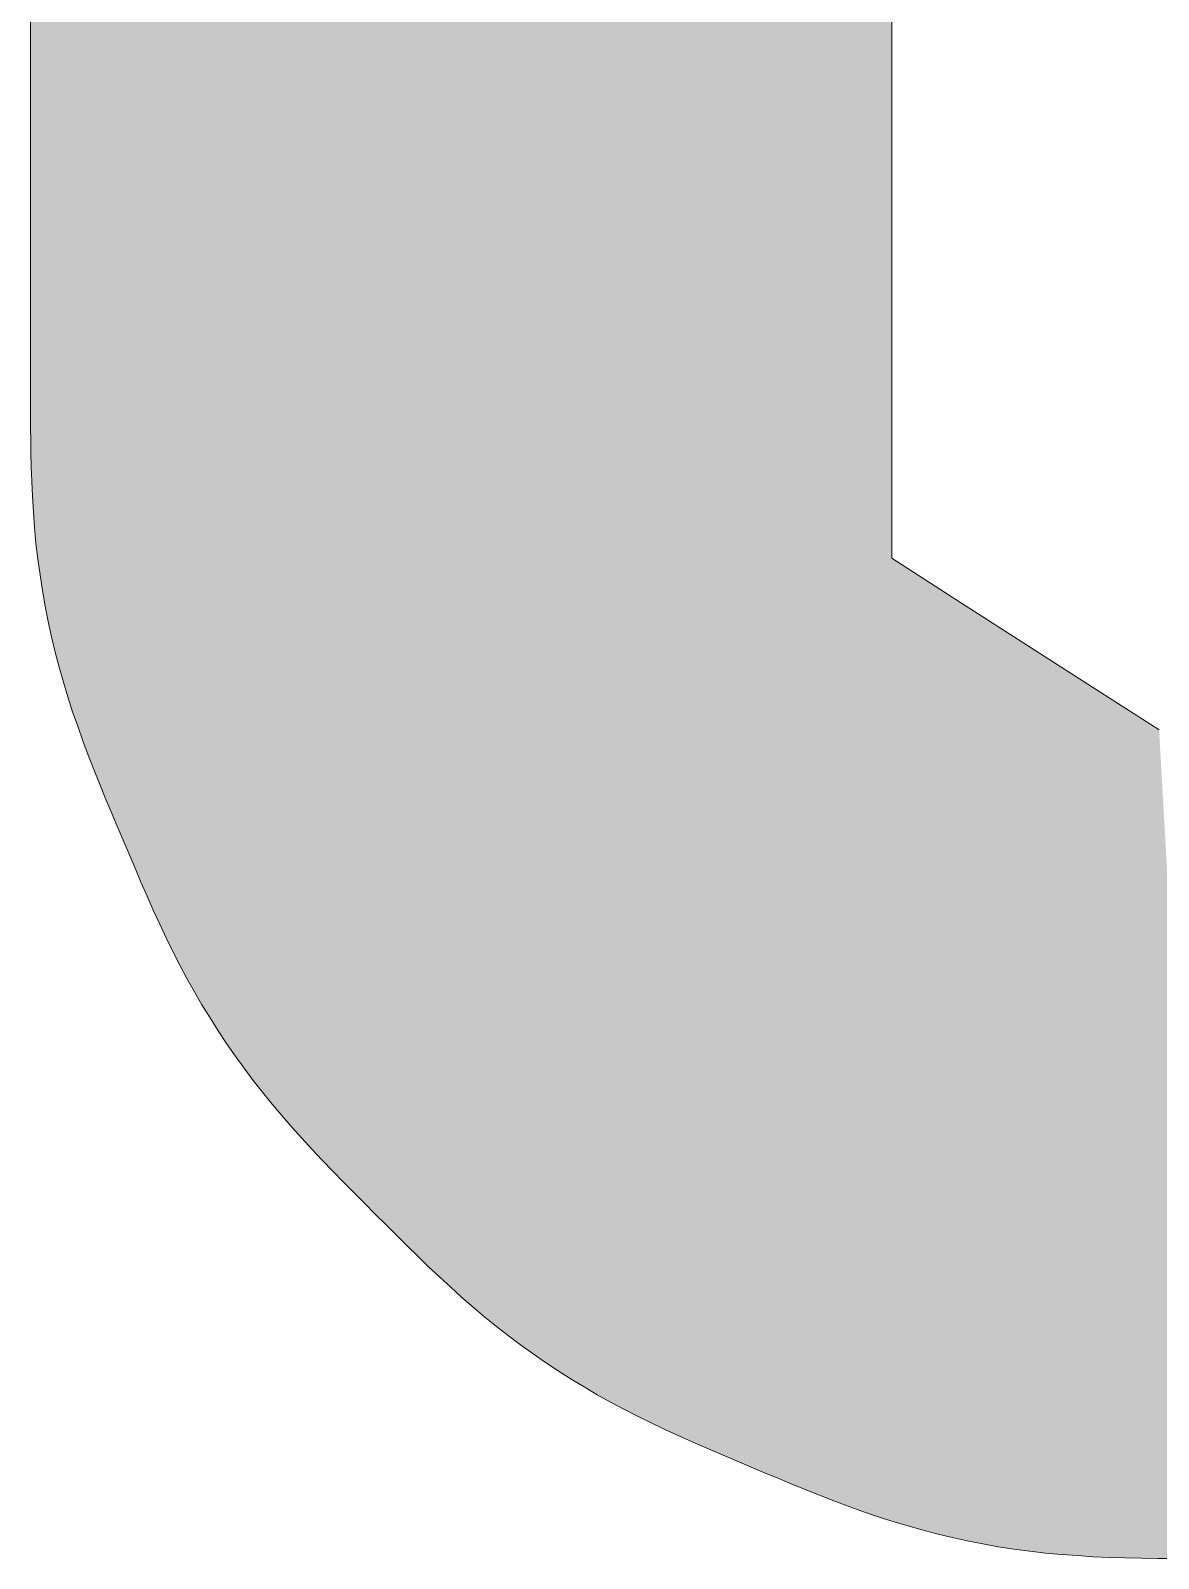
# Model space of a CAD drawing. Units: millimetres at full size, sheet at 1:100. Extents: x -138278 to 134990, y -16593 to 30671.
# Drawn here: x 60857 to 61500, y 21739 to 22611 of the extents above; entities that cross this region are included whole.
import ezdxf

# ---------------------------------------------------------------- set-up
doc = ezdxf.new("R2010")
doc.units = ezdxf.units.MM
doc.header["$LTSCALE"] = 100
doc.layers.add('F-0_枠', color=134, linetype='Continuous', lineweight=18)
doc.layers.add('F-8_補助線', color=15, linetype='Continuous')

msp = doc.modelspace()

# ---------------------------------------------------------------- linework, layer by layer
at = {"layer": 'F-0_枠'}
for p, q in [((61348, 23049.3), (61348, 22309.8)), ((61348, 23049.3), (61348, 22309.8)), ((61274.5, 21788.6), (61266.5, 21792)), ((61274.5, 21788.6), (61266.5, 21792))]:
    msp.add_line(p, q, dxfattribs=at)
for points in [[(60862.1, 22300.3), (60860.9, 22309.3), (60859.8, 22318.3), (60859, 22327.4), (60858.3, 22336.4), (60857.8, 22345.2), (60857.4, 22353.8), (60857.1, 22362.1), (60856.9, 22369.9), (60856.8, 22377.2), (60856.7, 22383.8), (60856.7, 22389.7), (60856.7, 22394.8), (60856.7, 23019.3), (60856.7, 23026.4), (60856.7, 23032.2), (60856.7, 23036.7), (60856.7, 23040), (60856.7, 23042.4), (60856.7, 23044), (60856.7, 23045)], [(60862.1, 22300.3), (60860.9, 22309.3), (60859.8, 22318.3), (60859, 22327.4), (60858.3, 22336.4), (60857.8, 22345.2), (60857.4, 22353.8), (60857.1, 22362.1), (60856.9, 22369.9), (60856.8, 22377.2), (60856.7, 22383.8), (60856.7, 22389.7), (60856.7, 22394.8), (60856.7, 23019.3), (60856.7, 23026.4), (60856.7, 23032.2), (60856.7, 23036.7), (60856.7, 23040), (60856.7, 23042.4), (60856.7, 23044), (60856.7, 23045)], [(61348, 22309.8), (61387.8, 22284.3), (61467.3, 22233.2), (61500.5, 22211.9)], [(61348, 22309.8), (61387.8, 22284.3), (61467.3, 22233.2), (61500.5, 22211.9)], [(61000, 21991.9), (60994.5, 21998.5), (60989, 22005.2), (60983.7, 22012), (60978.5, 22018.9), (60973.5, 22026), (60968.5, 22033.1), (60963.7, 22040.3), (60959.1, 22047.7), (60954.5, 22055.1), (60950.2, 22062.6), (60945.9, 22070.2), (60941.9, 22077.8), (60937.9, 22085.6), (60934.1, 22093.4), (60930.4, 22101.2), (60926.7, 22109.1), (60923.2, 22117.1), (60919.7, 22125.1), (60916.3, 22133.1), (60912.9, 22141.1), (60909.5, 22149.1), (60906.1, 22157.1), (60902.7, 22165.2), (60899.3, 22173.2), (60896, 22181.3), (60892.8, 22189.4), (60889.6, 22197.5), (60886.6, 22205.7), (60883.6, 22214), (60880.7, 22222.3), (60878, 22230.7), (60875.5, 22239.2), (60873.1, 22247.7), (60870.8, 22256.3), (60868.7, 22265), (60866.8, 22273.7), (60865.1, 22282.6), (60863.5, 22291.4), (60862.1, 22300.3)], [(61000, 21991.9), (60994.5, 21998.5), (60989, 22005.2), (60983.7, 22012), (60978.5, 22018.9), (60973.5, 22026), (60968.5, 22033.1), (60963.7, 22040.3), (60959.1, 22047.7), (60954.5, 22055.1), (60950.2, 22062.6), (60945.9, 22070.2), (60941.9, 22077.8), (60937.9, 22085.6), (60934.1, 22093.4), (60930.4, 22101.2), (60926.7, 22109.1), (60923.2, 22117.1), (60919.7, 22125.1), (60916.3, 22133.1), (60912.9, 22141.1), (60909.5, 22149.1), (60906.1, 22157.1), (60902.7, 22165.2), (60899.3, 22173.2), (60896, 22181.3), (60892.8, 22189.4), (60889.6, 22197.5), (60886.6, 22205.7), (60883.6, 22214), (60880.7, 22222.3), (60878, 22230.7), (60875.5, 22239.2), (60873.1, 22247.7), (60870.8, 22256.3), (60868.7, 22265), (60866.8, 22273.7), (60865.1, 22282.6), (60863.5, 22291.4), (60862.1, 22300.3)], [(61266.5, 21792), (61258.5, 21795.4), (61250.5, 21798.8), (61242.5, 21802.2), (61234.5, 21805.7), (61226.5, 21809.3), (61218.6, 21812.9), (61210.8, 21816.6), (61203, 21820.5), (61195.2, 21824.4), (61187.6, 21828.5), (61180, 21832.7), (61172.5, 21837.1), (61165.1, 21841.6), (61157.7, 21846.3), (61150.5, 21851.1), (61143.4, 21856), (61136.3, 21861.1), (61129.4, 21866.3), (61122.6, 21871.6), (61115.9, 21877), (61109.3, 21882.6), (61102.8, 21888.2), (61096.4, 21894), (61090.1, 21899.8), (61083.8, 21905.7), (61077.7, 21911.7), (61071.5, 21917.7), (61065.4, 21923.7), (61059.3, 21929.7), (61053.2, 21935.8), (61047.2, 21941.9), (61041.1, 21948), (61035.1, 21954.1), (61029.1, 21960.2), (61023.1, 21966.4), (61017.2, 21972.7), (61011.4, 21979), (61005.7, 21985.4), (61000, 21991.9)], [(61266.5, 21792), (61258.5, 21795.4), (61250.5, 21798.8), (61242.5, 21802.2), (61234.5, 21805.7), (61226.5, 21809.3), (61218.6, 21812.9), (61210.8, 21816.6), (61203, 21820.5), (61195.2, 21824.4), (61187.6, 21828.5), (61180, 21832.7), (61172.5, 21837.1), (61165.1, 21841.6), (61157.7, 21846.3), (61150.5, 21851.1), (61143.4, 21856), (61136.3, 21861.1), (61129.4, 21866.3), (61122.6, 21871.6), (61115.9, 21877), (61109.3, 21882.6), (61102.8, 21888.2), (61096.4, 21894), (61090.1, 21899.8), (61083.8, 21905.7), (61077.7, 21911.7), (61071.5, 21917.7), (61065.4, 21923.7), (61059.3, 21929.7), (61053.2, 21935.8), (61047.2, 21941.9), (61041.1, 21948), (61035.1, 21954.1), (61029.1, 21960.2), (61023.1, 21966.4), (61017.2, 21972.7), (61011.4, 21979), (61005.7, 21985.4), (61000, 21991.9)], [(61509.1, 21739.3), (61499.8, 21739.3), (61490.6, 21739.4), (61481.4, 21739.6), (61472.2, 21739.9), (61463, 21740.3), (61453.9, 21740.9), (61444.8, 21741.5), (61435.7, 21742.4), (61426.7, 21743.4), (61417.7, 21744.6), (61408.8, 21746), (61399.9, 21747.6), (61391.1, 21749.3), (61382.4, 21751.3), (61373.7, 21753.3), (61365.1, 21755.6), (61356.6, 21758), (61348.1, 21760.6), (61339.7, 21763.3), (61331.4, 21766.1), (61323.1, 21769.1), (61314.9, 21772.2), (61306.8, 21775.3), (61298.7, 21778.6), (61290.6, 21781.9), (61282.6, 21785.2), (61274.5, 21788.6)], [(61509.1, 21739.3), (61499.8, 21739.3), (61490.6, 21739.4), (61481.4, 21739.6), (61472.2, 21739.9), (61463, 21740.3), (61453.9, 21740.9), (61444.8, 21741.5), (61435.7, 21742.4), (61426.7, 21743.4), (61417.7, 21744.6), (61408.8, 21746), (61399.9, 21747.6), (61391.1, 21749.3), (61382.4, 21751.3), (61373.7, 21753.3), (61365.1, 21755.6), (61356.6, 21758), (61348.1, 21760.6), (61339.7, 21763.3), (61331.4, 21766.1), (61323.1, 21769.1), (61314.9, 21772.2), (61306.8, 21775.3), (61298.7, 21778.6), (61290.6, 21781.9), (61282.6, 21785.2), (61274.5, 21788.6)]]:
    msp.add_lwpolyline(points, dxfattribs=at)
at = {"layer": 'F-8_補助線'}
for points in [[(60856.8, 23046.5), (60856.7, 23045.5), (60856.8, 22377.2)], [(60857, 23046), (60856.8, 23046.5), (60856.8, 22377.2)], [(60856.8, 22377.2), (60857.1, 23045.7), (60857, 23046)], [(60856.8, 22377.2), (60857.4, 23044.8), (60857.1, 23045.7)], [(60856.8, 22377.2), (60857.5, 23044.6), (60857.4, 23044.8)], [(60856.8, 22377.2), (60857.6, 23044.4), (60857.5, 23044.6)], [(60856.8, 22377.2), (60857.7, 23044.1), (60857.6, 23044.4)], [(60856.8, 22377.2), (60857.8, 23043.9), (60857.7, 23044.1)], [(60856.8, 22377.2), (60857.9, 23043.7), (60857.8, 23043.9)], [(61348, 22309.9), (61346.8, 23043.9), (61346.7, 23043.7)], [(61348, 22309.9), (61346.9, 23044.1), (61346.8, 23043.9)], [(61348, 22309.9), (61347, 23044.3), (61346.9, 23044.1)], [(61348, 22309.9), (61347.1, 23044.5), (61347, 23044.4)], [(61348, 22309.9), (61347, 23044.4), (61347, 23044.3)], [(61348, 22309.9), (61347.2, 23044.8), (61347.1, 23044.6)], [(61348, 22309.9), (61347.1, 23044.6), (61347.1, 23044.5)], [(61348, 22309.9), (61347.3, 23045.1), (61347.2, 23044.8)], [(61348, 22309.9), (61347.4, 23045.3), (61347.3, 23045.2)], [(61348, 22309.9), (61347.3, 23045.2), (61347.3, 23045.1)], [(61348, 22309.9), (61347.5, 23045.7), (61347.4, 23045.4)], [(61348, 22309.9), (61347.4, 23045.4), (61347.4, 23045.3)], [(61348, 22309.9), (61347.6, 23046.1), (61347.5, 23045.9)], [(61348, 22309.9), (61347.5, 23045.9), (61347.5, 23045.7)], [(61348, 22309.9), (61347.7, 23046.4), (61347.6, 23046.1)], [(61348, 22309.9), (61347.8, 23046.7), (61347.7, 23046.5)], [(61348, 22309.9), (61347.7, 23046.5), (61347.7, 23046.4)], [(61348, 22309.9), (61347.9, 23047.5), (61347.8, 23046.7)], [(61348, 22309.9), (61348, 23048.2), (61347.9, 23047.7)], [(61348, 22309.9), (61347.9, 23047.7), (61347.9, 23047.5)], [(61348, 22309.9), (61348, 23049.1), (61348, 23048.2)], [(60856.8, 22377.2), (60858.1, 23043.4), (60857.9, 23043.7)], [(60856.8, 22377.2), (60858.2, 23043.2), (60858.1, 23043.4)], [(60856.8, 22377.2), (60858.3, 23043), (60858.2, 23043.2)], [(60856.8, 22377.2), (60858.5, 23042.8), (60858.3, 23043)], [(60856.8, 22377.2), (60858.6, 23042.5), (60858.5, 23042.8)], [(60856.8, 22377.2), (60858.8, 23042.3), (60858.6, 23042.5)], [(60856.8, 22377.2), (60858.9, 23042.1), (60858.8, 23042.3)], [(60856.8, 22377.2), (60859, 23041.9), (60858.9, 23042.1)], [(60856.8, 22377.2), (60859.2, 23041.6), (60859, 23041.9)], [(60856.8, 22377.2), (60859.3, 23041.4), (60859.2, 23041.6)], [(60856.8, 22377.2), (60859.5, 23041.2), (60859.3, 23041.4)], [(60856.8, 22377.2), (61348, 22309.9), (60859.5, 23041.2)], [(61348, 22309.9), (60859.6, 23041), (60859.5, 23041.2)], [(61348, 22309.9), (60859.8, 23040.7), (60859.6, 23041)], [(61348, 22309.9), (60859.9, 23040.7), (60859.8, 23040.7)], [(61348, 22309.9), (60859.9, 23040.6), (60859.9, 23040.7)], [(61348, 22309.9), (60860.1, 23040.4), (60859.9, 23040.6)], [(61348, 22309.9), (60860.1, 23040.3), (60860.1, 23040.4)], [(61348, 22309.9), (60860.3, 23040.2), (60860.1, 23040.3)], [(61348, 22309.9), (60860.3, 23040.1), (60860.3, 23040.2)], [(61348, 22309.9), (60860.5, 23039.9), (60860.3, 23040.1)], [(61348, 22309.9), (60860.7, 23039.7), (60860.5, 23039.9)], [(61348, 22309.9), (60860.5, 23039.9), (60860.5, 23039.9)], [(61348, 22309.9), (60860.8, 23039.5), (60860.7, 23039.7)], [(61348, 22309.9), (60861, 23039.4), (60860.8, 23039.5)], [(61348, 22309.9), (60861.1, 23039.2), (60861, 23039.4)], [(61348, 22309.9), (60861.2, 23039.2), (60861.1, 23039.2)], [(61348, 22309.9), (60861.4, 23039), (60861.2, 23039.2)], [(61348, 22309.9), (60861.5, 23038.9), (60861.4, 23039)], [(61348, 22309.9), (60861.6, 23038.8), (60861.5, 23038.9)], [(61348, 22309.9), (60861.7, 23038.7), (60861.6, 23038.8)], [(61348, 22309.9), (60861.8, 23038.6), (60861.7, 23038.7)], [(61348, 22309.9), (60862.1, 23038.4), (60861.8, 23038.6)], [(61348, 22309.9), (60862.1, 23038.3), (60862.1, 23038.4)], [(61348, 22309.9), (60862.7, 23037.9), (60862.1, 23038.3)], [(61348, 22309.9), (60862.9, 23037.7), (60862.7, 23037.9)], [(61348, 22309.9), (60863.3, 23037.4), (60862.9, 23037.7)], [(61348, 22309.9), (60863.6, 23037.2), (60863.3, 23037.4)], [(61348, 22309.9), (60863.9, 23036.9), (60863.6, 23037.2)], [(61348, 22309.9), (60864.8, 23036.4), (60863.9, 23036.9)], [(61348, 22309.9), (60871.7, 23031.9), (60864.8, 23036.4)], [(61348, 22309.9), (61339.8, 23036.4), (61123.1, 22896.9)], [(61348, 22309.9), (61340.1, 23036.6), (61339.8, 23036.4)], [(61348, 22309.9), (61340.3, 23036.7), (61340.1, 23036.6)], [(61348, 22309.9), (61340.5, 23036.8), (61340.3, 23036.7)], [(61348, 22309.9), (61340.7, 23036.9), (61340.5, 23036.8)], [(61348, 22309.9), (61340.9, 23037.1), (61340.7, 23036.9)], [(61348, 22309.9), (61341, 23037.1), (61340.9, 23037.1)], [(61348, 22309.9), (61341.4, 23037.4), (61341, 23037.1)], [(61348, 22309.9), (61341.5, 23037.5), (61341.4, 23037.4)], [(61348, 22309.9), (61341.6, 23037.6), (61341.5, 23037.5)], [(61348, 22309.9), (61341.9, 23037.8), (61341.6, 23037.6)], [(61348, 22309.9), (61342, 23037.9), (61341.9, 23037.8)], [(61348, 22309.9), (61342.1, 23038), (61342, 23037.9)], [(61348, 22309.9), (61342.3, 23038.2), (61342.1, 23038)], [(61348, 22309.9), (61342.8, 23038.6), (61342.3, 23038.2)], [(61348, 22309.9), (61342.9, 23038.7), (61342.8, 23038.6)], [(61348, 22309.9), (61343.3, 23039.1), (61342.9, 23038.7)], [(61348, 22309.9), (61343.5, 23039.4), (61343.3, 23039.1)], [(61348, 22309.9), (61343.6, 23039.5), (61343.5, 23039.4)], [(61348, 22309.9), (61343.9, 23039.8), (61343.6, 23039.5)], [(61348, 22309.9), (61344, 23039.9), (61343.9, 23039.8)], [(61348, 22309.9), (61344.3, 23040.2), (61344, 23039.9)], [(61348, 22309.9), (61344.4, 23040.3), (61344.3, 23040.2)], [(61348, 22309.9), (61344.5, 23040.4), (61344.4, 23040.3)], [(61348, 22309.9), (61344.7, 23040.6), (61344.5, 23040.4)], [(61348, 22309.9), (61344.8, 23040.7), (61344.7, 23040.6)], [(61348, 22309.9), (61345.1, 23041.2), (61344.8, 23040.7)], [(61348, 22309.9), (61345.3, 23041.4), (61345.1, 23041.2)], [(61348, 22309.9), (61345.4, 23041.6), (61345.3, 23041.4)], [(61348, 22309.9), (61345.8, 23042.3), (61345.4, 23041.6)], [(61348, 22309.9), (61346.7, 23043.7), (61345.8, 23042.3)], [(61348, 22309.9), (60919.2, 23001.3), (60871.7, 23031.9)], [(61348, 22309.9), (61072.5, 22902.6), (60919.2, 23001.3)], [(61348, 22309.9), (61075, 22901.1), (61072.5, 22902.6)], [(61348, 22309.9), (61079.7, 22898.1), (61075, 22901.1)], [(61348, 22309.9), (61080.5, 22897.5), (61079.7, 22898.1)], [(61348, 22309.9), (61081.1, 22897.1), (61080.5, 22897.5)], [(61348, 22309.9), (61081.9, 22896.6), (61081.1, 22897.1)], [(61348, 22309.9), (61083.1, 22895.9), (61081.9, 22896.6)], [(61348, 22309.9), (61085.5, 22894.6), (61083.1, 22895.9)], [(61348, 22309.9), (61121.3, 22895.7), (61121, 22895.6)], [(61348, 22309.9), (61121.6, 22895.9), (61121.3, 22895.7)], [(61348, 22309.9), (61121.9, 22896.1), (61121.6, 22895.9)], [(61348, 22309.9), (61122.1, 22896.3), (61121.9, 22896.1)], [(61348, 22309.9), (61122.4, 22896.5), (61122.1, 22896.3)], [(61348, 22309.9), (61123.1, 22896.9), (61122.4, 22896.5)], [(61348, 22309.9), (61087.8, 22893.7), (61085.5, 22894.6)], [(61348, 22309.9), (61089.2, 22893.3), (61087.8, 22893.7)], [(61348, 22309.9), (61091.6, 22892.6), (61089.2, 22893.3)], [(61348, 22309.9), (61093.1, 22892.3), (61091.6, 22892.6)], [(61348, 22309.9), (61094.9, 22891.9), (61093.1, 22892.3)], [(61348, 22309.9), (61096.7, 22891.6), (61094.9, 22891.9)], [(61348, 22309.9), (61098.2, 22891.5), (61096.7, 22891.6)], [(61348, 22309.9), (61100.1, 22891.4), (61098.2, 22891.5)], [(61348, 22309.9), (61101.6, 22891.4), (61100.1, 22891.4)], [(61348, 22309.9), (61103.1, 22891.4), (61101.6, 22891.4)], [(61348, 22309.9), (61104.2, 22891.4), (61103.1, 22891.4)], [(61348, 22309.9), (61105, 22891.4), (61104.2, 22891.4)], [(61348, 22309.9), (61106.1, 22891.4), (61105, 22891.4)], [(61348, 22309.9), (61107.6, 22891.6), (61106.1, 22891.4)], [(61348, 22309.9), (61108.3, 22891.7), (61107.6, 22891.6)], [(61348, 22309.9), (61109.4, 22891.8), (61108.3, 22891.7)], [(61348, 22309.9), (61109.8, 22891.9), (61109.4, 22891.8)], [(61348, 22309.9), (61110.2, 22892), (61109.8, 22891.9)], [(61348, 22309.9), (61110.5, 22892), (61110.2, 22892)], [(61348, 22309.9), (61112.7, 22892.5), (61110.5, 22892)], [(61348, 22309.9), (61113.4, 22892.7), (61112.7, 22892.5)], [(61348, 22309.9), (61113.7, 22892.8), (61113.4, 22892.7)], [(61348, 22309.9), (61114.8, 22893.1), (61113.7, 22892.8)], [(61348, 22309.9), (61115.1, 22893.2), (61114.8, 22893.1)], [(61348, 22309.9), (61115.5, 22893.3), (61115.1, 22893.2)], [(61348, 22309.9), (61115.8, 22893.4), (61115.5, 22893.3)], [(61348, 22309.9), (61116.2, 22893.5), (61115.8, 22893.4)], [(61348, 22309.9), (61116.5, 22893.6), (61116.2, 22893.5)], [(61348, 22309.9), (61116.8, 22893.7), (61116.5, 22893.6)], [(61348, 22309.9), (61117.2, 22893.8), (61116.8, 22893.7)], [(61348, 22309.9), (61117.5, 22894), (61117.2, 22893.8)], [(61348, 22309.9), (61117.9, 22894.1), (61117.5, 22894)], [(61348, 22309.9), (61118.2, 22894.2), (61117.9, 22894.1)], [(61348, 22309.9), (61118.5, 22894.3), (61118.2, 22894.2)], [(61348, 22309.9), (61118.8, 22894.5), (61118.5, 22894.3)], [(61348, 22309.9), (61119.2, 22894.6), (61118.8, 22894.5)], [(61348, 22309.9), (61119.5, 22894.8), (61119.2, 22894.6)], [(61348, 22309.9), (61119.8, 22894.9), (61119.5, 22894.8)], [(61348, 22309.9), (61120.1, 22895.1), (61119.8, 22894.9)], [(61348, 22309.9), (61120.4, 22895.2), (61120.1, 22895.1)], [(61348, 22309.9), (61120.7, 22895.4), (61120.4, 22895.2)], [(61348, 22309.9), (61121, 22895.6), (61120.7, 22895.4)], [(60856.8, 22377.2), (60856.9, 22369.9), (60857.1, 22362.1)], [(60856.8, 22377.2), (60857.1, 22362.1), (60857.4, 22353.8)], [(60856.8, 22377.2), (60857.4, 22353.8), (60857.8, 22345.2)], [(60856.8, 22377.2), (60857.8, 22345.2), (60858.3, 22336.4)], [(60856.8, 22377.2), (60858.3, 22336.4), (60859, 22327.4)], [(60856.8, 22377.2), (60859, 22327.4), (60859.8, 22318.3)], [(60856.8, 22377.2), (60859.8, 22318.3), (60860.9, 22309.3)], [(60856.8, 22377.2), (60860.9, 22309.3), (60862.1, 22300.3)], [(60856.8, 22377.2), (60862.1, 22300.3), (60863.5, 22291.4)], [(60856.8, 22377.2), (60863.5, 22291.4), (60865.1, 22282.6)], [(60856.8, 22377.2), (60865.1, 22282.6), (60866.8, 22273.7)], [(60856.8, 22377.2), (60866.8, 22273.7), (60868.7, 22265)], [(60856.8, 22377.2), (60868.7, 22265), (60870.8, 22256.3)], [(60856.8, 22377.2), (60870.8, 22256.3), (60873, 22247.7)], [(60856.8, 22377.2), (60873, 22247.7), (60875.4, 22239.2)], [(60856.8, 22377.2), (60875.4, 22239.2), (60880.7, 22222.3)], [(60856.8, 22377.2), (60880.7, 22222.3), (60883.6, 22214)], [(60856.8, 22377.2), (60883.6, 22214), (60886.5, 22205.7)], [(60856.8, 22377.2), (60886.5, 22205.7), (60892.8, 22189.4)], [(60856.8, 22377.2), (60892.8, 22189.4), (60896, 22181.3)], [(60856.8, 22377.2), (60896, 22181.3), (60899.3, 22173.2)], [(60856.8, 22377.2), (60899.3, 22173.2), (60902.7, 22165.2)], [(60856.8, 22377.2), (60902.7, 22165.2), (60906, 22157.1)], [(60856.8, 22377.2), (60906, 22157.1), (60909.4, 22149.1)], [(60856.8, 22377.2), (60909.4, 22149.1), (60912.8, 22141.1)], [(60856.8, 22377.2), (60912.8, 22141.1), (60916.2, 22133.1)], [(60856.8, 22377.2), (60916.2, 22133.1), (60919.7, 22125.1)], [(60856.8, 22377.2), (60919.7, 22125.1), (60923.2, 22117.1)], [(60856.8, 22377.2), (60923.2, 22117.1), (60926.7, 22109.1)], [(60856.8, 22377.2), (60926.7, 22109.1), (60930.4, 22101.2)], [(60856.8, 22377.2), (60930.4, 22101.2), (60934.1, 22093.4)], [(60856.8, 22377.2), (60934.1, 22093.4), (60937.9, 22085.6)], [(60856.8, 22377.2), (60937.9, 22085.6), (60941.8, 22077.8)], [(60856.8, 22377.2), (60941.8, 22077.8), (60945.9, 22070.2)], [(60856.8, 22377.2), (60945.9, 22070.2), (60954.5, 22055.1)], [(60856.8, 22377.2), (60954.5, 22055.1), (60959, 22047.7)], [(60856.8, 22377.2), (60959, 22047.7), (60968.5, 22033.1)], [(60856.8, 22377.2), (60968.5, 22033.1), (60978.5, 22018.9)], [(60856.8, 22377.2), (60978.5, 22018.9), (60983.7, 22012)], [(60856.8, 22377.2), (60983.7, 22012), (60989, 22005.2)], [(60856.8, 22377.2), (60989, 22005.2), (61000, 21991.9)], [(60856.8, 22377.2), (61000, 21991.9), (61005.7, 21985.4)], [(60856.8, 22377.2), (61005.7, 21985.4), (61011.4, 21979)], [(60856.8, 22377.2), (61011.4, 21979), (61017.2, 21972.7)], [(60856.8, 22377.2), (61017.2, 21972.7), (61023.1, 21966.4)], [(60856.8, 22377.2), (61023.1, 21966.4), (61029.1, 21960.2)], [(60856.8, 22377.2), (61029.1, 21960.2), (61035.1, 21954.1)], [(60856.8, 22377.2), (61035.1, 21954.1), (61041.1, 21948)], [(60856.8, 22377.2), (61041.1, 21948), (61047.2, 21941.9)], [(60856.8, 22377.2), (61047.2, 21941.9), (61053.2, 21935.8)], [(60856.8, 22377.2), (61053.2, 21935.8), (61059.3, 21929.7)], [(60856.8, 22377.2), (61059.3, 21929.7), (61065.4, 21923.7)], [(60856.8, 22377.2), (61065.4, 21923.7), (61071.5, 21917.7)], [(60856.8, 22377.2), (61071.5, 21917.7), (61077.6, 21911.7)], [(60856.8, 22377.2), (61077.6, 21911.7), (61090.1, 21899.8)], [(60856.8, 22377.2), (61090.1, 21899.8), (61102.8, 21888.2)], [(60856.8, 22377.2), (61102.8, 21888.2), (61115.9, 21877)], [(60856.8, 22377.2), (61115.9, 21877), (61122.6, 21871.6)], [(60856.8, 22377.2), (61122.6, 21871.6), (61136.3, 21861.1)], [(60856.8, 22377.2), (61136.3, 21861.1), (61150.5, 21851.1)], [(60856.8, 22377.2), (61150.5, 21851.1), (61165, 21841.6)], [(60856.8, 22377.2), (61165, 21841.6), (61180, 21832.7)], [(60856.8, 22377.2), (61180, 21832.7), (61187.6, 21828.5)], [(60856.8, 22377.2), (61187.6, 21828.5), (61195.2, 21824.4)], [(60856.8, 22377.2), (61195.2, 21824.4), (61203, 21820.5)], [(60856.8, 22377.2), (61203, 21820.5), (61210.8, 21816.6)], [(60856.8, 22377.2), (61210.8, 21816.6), (61218.6, 21812.9)], [(60856.8, 22377.2), (61218.6, 21812.9), (61226.5, 21809.3)], [(60856.8, 22377.2), (61226.5, 21809.3), (61234.5, 21805.7)], [(60856.8, 22377.2), (61234.5, 21805.7), (61242.4, 21802.3)], [(60856.8, 22377.2), (61242.4, 21802.3), (61250.4, 21798.8)], [(60856.8, 22377.2), (61250.4, 21798.8), (61258.5, 21795.4)], [(60856.8, 22377.2), (61258.5, 21795.4), (61266.5, 21792)], [(60856.8, 22377.2), (61266.5, 21792), (61274.5, 21788.6)], [(60856.8, 22377.2), (61274.5, 21788.6), (61282.5, 21785.2)], [(60856.8, 22377.2), (61282.5, 21785.2), (61290.6, 21781.9)], [(60856.8, 22377.2), (61290.6, 21781.9), (61298.7, 21778.6)], [(60856.8, 22377.2), (61298.7, 21778.6), (61306.8, 21775.3)], [(60856.8, 22377.2), (61306.8, 21775.3), (61314.9, 21772.2)], [(60856.8, 22377.2), (61314.9, 21772.2), (61323.1, 21769.1)], [(60856.8, 22377.2), (61323.1, 21769.1), (61331.4, 21766.1)], [(60856.8, 22377.2), (61331.4, 21766.1), (61339.7, 21763.3)], [(60856.8, 22377.2), (61339.7, 21763.3), (61348.1, 21760.6)], [(60856.8, 22377.2), (61348.1, 21760.6), (61356.5, 21758)], [(60856.8, 22377.2), (61356.5, 21758), (61365.1, 21755.6)], [(60856.8, 22377.2), (61365.1, 21755.6), (61373.7, 21753.3)], [(60856.8, 22377.2), (61373.7, 21753.3), (61382.4, 21751.3)], [(60856.8, 22377.2), (61382.4, 21751.3), (61399.9, 21747.6)], [(60856.8, 22377.2), (61399.9, 21747.6), (61408.8, 21746)], [(60856.8, 22377.2), (61408.8, 21746), (61417.7, 21744.6)], [(60856.8, 22377.2), (61417.7, 21744.6), (61426.7, 21743.4)], [(60856.8, 22377.2), (61426.7, 21743.4), (61435.7, 21742.4)], [(60856.8, 22377.2), (61435.7, 21742.4), (61444.8, 21741.5)], [(60856.8, 22377.2), (61444.8, 21741.5), (61453.9, 21740.9)], [(60856.8, 22377.2), (61453.9, 21740.9), (61463, 21740.3)], [(60856.8, 22377.2), (61463, 21740.3), (61472.2, 21739.9)], [(60856.8, 22377.2), (61472.2, 21739.9), (61481.4, 21739.6)], [(60856.8, 22377.2), (61481.4, 21739.6), (61490.6, 21739.5)], [(60856.8, 22377.2), (61490.6, 21739.5), (61499.8, 21739.3)], [(60856.8, 22377.2), (61499.8, 21739.3), (61509.1, 21739.3)], [(60856.8, 22377.2), (61509.1, 21739.3), (61518.3, 21739.3)], [(60856.8, 22377.2), (61518.3, 21739.3), (61527.6, 21739.3)], [(61527.6, 21739.3), (61348, 22309.9), (60856.8, 22377.2)], [(61527.6, 21739.3), (61500.5, 22211.9), (61348, 22309.9)]]:
    msp.add_solid(points, dxfattribs=at)

doc.saveas('drawing.dxf')
